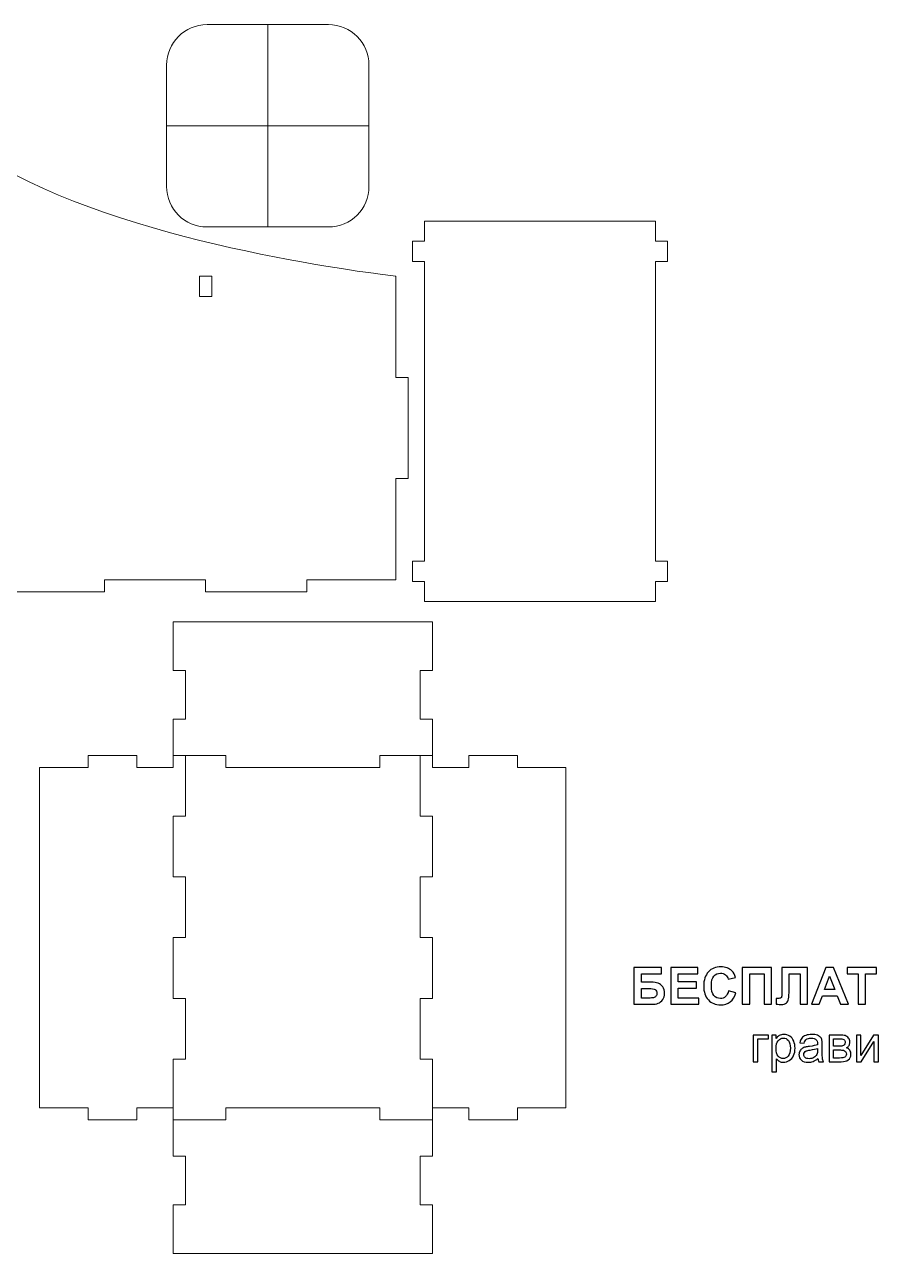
# Model space of a CAD drawing. Header units: millimetres. Extents: x 401 to 1796, y 156 to 1707.
# Drawn here: x 962 to 1383, y 481 to 1088 of the extents above; entities that cross this region are included whole.
import ezdxf

# ---------------------------------------------------------------- set-up
doc = ezdxf.new("R2010")
doc.units = ezdxf.units.MM
doc.header["$MEASUREMENT"] = 0
doc.layers.add('layer 1', color=7, linetype='Continuous')

msp = doc.modelspace()

# ---------------------------------------------------------------- linework, layer by layer
at = {"layer": 'layer 1', "color": 240, "lineweight": 20}
msp.add_lwpolyline([(1048.1672, 953.3244), (1054.1672, 953.3244), (1054.1672, 963.3244), (1048.1672, 963.3244), (1048.1672, 953.3244)], close=True, dxfattribs=at)
for points, knots in [([(1051.8418, 1087.6091), (1051.8418, 1087.6091), (1111.8419, 1087.6091), (1111.8419, 1087.6091), (1111.8419, 1087.6091), (1122.8419, 1087.6091), (1131.8419, 1078.6091), (1131.8419, 1067.6091), (1131.8419, 1067.6091), (1131.8419, 1067.6091), (1131.8419, 1007.609), (1131.8419, 1007.609), (1131.8419, 1007.609), (1131.8419, 996.609), (1122.8419, 987.6091), (1111.8419, 987.6091), (1111.8419, 987.6091), (1111.8419, 987.6091), (1051.8418, 987.6091), (1051.8418, 987.6091), (1051.8418, 987.6091), (1040.8418, 987.6091), (1031.8419, 996.609), (1031.8419, 1007.609), (1031.8419, 1007.609), (1031.8419, 1007.609), (1031.8419, 1067.6091), (1031.8419, 1067.6091), (1031.8419, 1067.6091), (1031.8419, 1078.6091), (1040.8418, 1087.6091), (1051.8418, 1087.6091)], [0, 0, 0, 0, 0.11111111, 0.11111111, 0.11111111, 0.11111111, 0.22222222, 0.22222222, 0.22222222, 0.22222222, 0.33333333, 0.33333333, 0.33333333, 0.33333333, 0.44444444, 0.44444444, 0.44444444, 0.44444444, 0.55555556, 0.55555556, 0.55555556, 0.55555556, 0.66666667, 0.66666667, 0.66666667, 0.66666667, 0.77777778, 0.77777778, 0.77777778, 0.77777778, 1, 1, 1, 1]), ([(595.1672, 1013.3244), (523.1268, 975.7123), (407.1674, 963.3246), (407.1674, 963.3246), (407.1674, 963.3246), (407.1674, 963.3246), (407.1674, 913.3242), (407.1674, 913.3242), (407.1674, 913.3242), (407.1674, 913.3242), (401.1674, 913.3244), (401.1674, 913.3244), (401.1674, 913.3244), (401.1674, 913.3244), (401.1672, 863.3242), (401.1672, 863.3242), (401.1672, 863.3242), (401.1672, 863.3242), (407.1674, 863.3242), (407.1674, 863.3242), (407.1674, 863.3242), (407.1674, 863.3242), (407.1672, 813.3266), (407.1672, 813.3266), (407.1672, 813.3266), (407.1672, 813.3266), (451.1672, 813.3266), (451.1672, 813.3266), (451.1672, 813.3266), (451.1672, 813.3266), (451.1672, 807.3242), (451.1672, 807.3242), (451.1672, 807.3242), (451.1672, 807.3242), (501.1672, 807.3242), (501.1672, 807.3242), (501.1672, 807.3242), (501.1672, 807.3242), (501.1672, 813.3266), (501.1672, 813.3266), (501.1672, 813.3266), (501.1672, 813.3266), (551.1672, 813.3244), (551.1672, 813.3244), (551.1672, 813.3244), (551.1672, 813.3244), (551.1672, 807.3242), (551.1672, 807.3242), (551.1672, 807.3242), (551.1672, 807.3242), (651.1674, 807.3242), (651.1674, 807.3242), (651.1674, 807.3242), (651.1674, 807.3242), (651.1674, 813.3266), (651.1674, 813.3266), (651.1674, 813.3266), (651.1674, 813.3266), (701.1674, 813.3266), (701.1674, 813.3266), (701.1674, 813.3266), (701.1674, 813.3266), (701.1674, 807.3242), (701.1674, 807.3242), (701.1674, 807.3242), (701.1674, 807.3242), (751.1672, 807.3242), (751.1672, 807.3242), (751.1672, 807.3242), (751.1672, 807.3242), (751.167, 813.3266), (751.167, 813.3266), (751.167, 813.3266), (751.167, 813.3266), (801.1672, 813.3266), (801.1672, 813.3266), (801.1672, 813.3266), (801.1672, 813.3266), (801.167, 807.3242), (801.167, 807.3242), (801.167, 807.3242), (801.167, 807.3242), (851.1672, 807.3242), (851.1672, 807.3242), (851.1672, 807.3242), (851.1672, 807.3242), (851.167, 813.3266), (851.167, 813.3266), (851.167, 813.3266), (851.167, 813.3266), (901.1672, 813.3266), (901.1672, 813.3266), (901.1672, 813.3266), (901.1672, 813.3266), (901.167, 807.3242), (901.167, 807.3242), (901.167, 807.3242), (901.167, 807.3242), (1001.1672, 807.3242), (1001.1672, 807.3242), (1001.1672, 807.3242), (1001.1672, 807.3242), (1001.1672, 813.3266), (1001.1672, 813.3266), (1001.1672, 813.3266), (1001.1672, 813.3266), (1051.1672, 813.3266), (1051.1672, 813.3266), (1051.1672, 813.3266), (1051.1672, 813.3266), (1051.167, 807.3242), (1051.167, 807.3242), (1051.167, 807.3242), (1051.167, 807.3242), (1101.1674, 807.3242), (1101.1674, 807.3242), (1101.1674, 807.3242), (1101.1674, 807.3242), (1101.1672, 813.3266), (1101.1672, 813.3266), (1101.1672, 813.3266), (1101.1672, 813.3266), (1145.1672, 813.3266), (1145.1672, 813.3266), (1145.1672, 813.3266), (1145.1672, 813.3266), (1145.167, 863.3242), (1145.167, 863.3242), (1145.167, 863.3242), (1145.167, 863.3242), (1151.1674, 863.3242), (1151.1674, 863.3242), (1151.1674, 863.3242), (1151.1674, 863.3242), (1151.1674, 913.3244), (1151.1674, 913.3244), (1151.1674, 913.3244), (1151.1674, 913.3244), (1145.167, 913.3242), (1145.167, 913.3242), (1145.167, 913.3242), (1145.167, 913.3242), (1145.167, 963.3246), (1145.167, 963.3246), (1145.167, 963.3246), (1145.167, 963.3246), (1029.2118, 975.7367), (957.1643, 1013.3258)], [0, 0, 0, 0, 0.02631579, 0.02631579, 0.02631579, 0.02631579, 0.05263158, 0.05263158, 0.05263158, 0.05263158, 0.07894737, 0.07894737, 0.07894737, 0.07894737, 0.10526316, 0.10526316, 0.10526316, 0.10526316, 0.13157895, 0.13157895, 0.13157895, 0.13157895, 0.15789474, 0.15789474, 0.15789474, 0.15789474, 0.18421053, 0.18421053, 0.18421053, 0.18421053, 0.21052632, 0.21052632, 0.21052632, 0.21052632, 0.23684211, 0.23684211, 0.23684211, 0.23684211, 0.26315789, 0.26315789, 0.26315789, 0.26315789, 0.28947368, 0.28947368, 0.28947368, 0.28947368, 0.31578947, 0.31578947, 0.31578947, 0.31578947, 0.34210526, 0.34210526, 0.34210526, 0.34210526, 0.36842105, 0.36842105, 0.36842105, 0.36842105, 0.39473684, 0.39473684, 0.39473684, 0.39473684, 0.42105263, 0.42105263, 0.42105263, 0.42105263, 0.44736842, 0.44736842, 0.44736842, 0.44736842, 0.47368421, 0.47368421, 0.47368421, 0.47368421, 0.5, 0.5, 0.5, 0.5, 0.52631579, 0.52631579, 0.52631579, 0.52631579, 0.55263158, 0.55263158, 0.55263158, 0.55263158, 0.57894737, 0.57894737, 0.57894737, 0.57894737, 0.60526316, 0.60526316, 0.60526316, 0.60526316, 0.63157895, 0.63157895, 0.63157895, 0.63157895, 0.65789474, 0.65789474, 0.65789474, 0.65789474, 0.68421053, 0.68421053, 0.68421053, 0.68421053, 0.71052632, 0.71052632, 0.71052632, 0.71052632, 0.73684211, 0.73684211, 0.73684211, 0.73684211, 0.76315789, 0.76315789, 0.76315789, 0.76315789, 0.78947368, 0.78947368, 0.78947368, 0.78947368, 0.81578947, 0.81578947, 0.81578947, 0.81578947, 0.84210526, 0.84210526, 0.84210526, 0.84210526, 0.86842105, 0.86842105, 0.86842105, 0.86842105, 0.89473684, 0.89473684, 0.89473684, 0.89473684, 0.92105263, 0.92105263, 0.92105263, 0.92105263, 0.94736842, 0.94736842, 0.94736842, 0.94736842, 1, 1, 1, 1]), ([(1159.2844, 802.5395), (1159.2844, 802.5395), (1159.2844, 802.5395), (1159.2844, 802.5395), (1159.2844, 802.5395), (1159.2844, 802.5395), (1159.2846, 812.5399), (1159.2846, 812.5399), (1159.2846, 812.5399), (1159.2846, 812.5399), (1153.2844, 812.5399), (1153.2844, 812.5399), (1153.2844, 812.5399), (1153.2844, 812.5399), (1153.2844, 812.5399), (1153.2844, 812.5399), (1153.2844, 812.5399), (1153.2844, 812.5399), (1153.2844, 812.5399), (1153.2844, 812.5399), (1153.2844, 812.5399), (1153.2844, 812.5399), (1153.2844, 822.5399), (1153.2844, 822.5399), (1153.2844, 822.5399), (1153.2844, 822.5399), (1153.3844, 822.5399), (1153.3844, 822.5399), (1153.3844, 822.5399), (1153.3844, 822.5399), (1159.2846, 822.5399), (1159.2846, 822.5399), (1159.2846, 822.5399), (1159.2846, 822.5399), (1159.2846, 822.5399), (1159.2846, 822.5399), (1159.2846, 822.5399), (1159.2846, 822.5399), (1159.2846, 970.5397), (1159.2846, 970.5397), (1159.2846, 970.5397), (1159.2846, 970.5397), (1153.2844, 970.5397), (1153.2844, 970.5397), (1153.2844, 970.5397), (1153.2844, 970.5397), (1153.2844, 970.6397), (1153.2844, 970.6397), (1153.2844, 970.6397), (1153.2844, 970.6397), (1153.2844, 980.5397), (1153.2844, 980.5397), (1153.2844, 980.5397), (1153.2844, 980.5397), (1153.3844, 980.5397), (1153.3844, 980.5397), (1153.3844, 980.5397), (1153.3844, 980.5397), (1159.2846, 980.5397), (1159.2846, 980.5397), (1159.2846, 980.5397), (1159.2846, 980.5397), (1159.2846, 990.5395), (1159.2846, 990.5395), (1159.2846, 990.5395), (1159.2846, 990.5395), (1159.2846, 990.5397), (1159.2846, 990.5397), (1159.2846, 990.5397), (1159.2846, 990.5397), (1159.2846, 990.5395), (1159.2846, 990.5395), (1159.2846, 990.5395), (1159.2846, 990.5395), (1159.3846, 990.5395), (1159.3846, 990.5395), (1159.3846, 990.5395), (1159.3846, 990.5395), (1273.2858, 990.5395), (1273.2858, 990.5395), (1273.2858, 990.5395), (1273.2858, 990.5395), (1273.2858, 990.5395), (1273.2858, 990.5395), (1273.2858, 990.5395), (1273.2858, 990.5395), (1273.2858, 980.6397), (1273.2858, 980.6397), (1273.2858, 980.6397), (1273.2858, 980.6397), (1273.2858, 980.5397), (1273.2858, 980.5397), (1273.2858, 980.5397), (1273.2858, 980.5397), (1273.2858, 980.5397), (1273.2858, 980.5397), (1273.2858, 980.5397), (1273.2858, 980.5397), (1279.2846, 980.5397), (1279.2846, 980.5397), (1279.2846, 980.5397), (1279.2846, 980.5397), (1279.2846, 970.5397), (1279.2846, 970.5397), (1279.2846, 970.5397), (1279.2846, 970.5397), (1273.3858, 970.5397), (1273.3858, 970.5397), (1273.3858, 970.5397), (1273.3858, 970.5397), (1273.2858, 970.5397), (1273.2858, 970.5397), (1273.2858, 970.5397), (1273.2858, 970.5397), (1273.2858, 970.5397), (1273.2858, 970.5397), (1273.2858, 970.5397), (1273.2858, 970.5397), (1273.2858, 822.6399), (1273.2858, 822.6399), (1273.2858, 822.6399), (1273.2858, 822.6399), (1273.2858, 822.5399), (1273.2858, 822.5399), (1273.2858, 822.5399), (1273.2858, 822.5399), (1273.2858, 822.5399), (1273.2858, 822.5399), (1273.2858, 822.5399), (1273.2858, 822.5399), (1273.2858, 822.5399), (1273.2858, 822.5399), (1273.2858, 822.5399), (1273.2858, 822.5399), (1279.2846, 822.5399), (1279.2846, 822.5399), (1279.2846, 822.5399), (1279.2846, 822.5399), (1279.2846, 812.5399), (1279.2846, 812.5399), (1279.2846, 812.5399), (1279.2846, 812.5399), (1279.2846, 812.5399), (1279.2846, 812.5399), (1279.2846, 812.5399), (1279.2846, 812.5399), (1273.3858, 812.5399), (1273.3858, 812.5399), (1273.3858, 812.5399), (1273.3858, 812.5399), (1273.2858, 812.5399), (1273.2858, 812.5399), (1273.2858, 812.5399), (1273.2858, 812.5399), (1273.2858, 812.5399), (1273.2858, 812.5399), (1273.2858, 812.5399), (1273.2858, 812.5399), (1273.2858, 802.5395), (1273.2858, 802.5395), (1273.2858, 802.5395), (1273.2858, 802.5395), (1159.2846, 802.5395), (1159.2846, 802.5395), (1159.2846, 802.5395), (1159.2846, 802.5395), (1159.2844, 802.5395), (1159.2844, 802.5395)], [0, 0, 0, 0, 0.02325581, 0.02325581, 0.02325581, 0.02325581, 0.04651163, 0.04651163, 0.04651163, 0.04651163, 0.06976744, 0.06976744, 0.06976744, 0.06976744, 0.09302326, 0.09302326, 0.09302326, 0.09302326, 0.11627907, 0.11627907, 0.11627907, 0.11627907, 0.13953488, 0.13953488, 0.13953488, 0.13953488, 0.1627907, 0.1627907, 0.1627907, 0.1627907, 0.18604651, 0.18604651, 0.18604651, 0.18604651, 0.20930233, 0.20930233, 0.20930233, 0.20930233, 0.23255814, 0.23255814, 0.23255814, 0.23255814, 0.25581395, 0.25581395, 0.25581395, 0.25581395, 0.27906977, 0.27906977, 0.27906977, 0.27906977, 0.30232558, 0.30232558, 0.30232558, 0.30232558, 0.3255814, 0.3255814, 0.3255814, 0.3255814, 0.34883721, 0.34883721, 0.34883721, 0.34883721, 0.37209302, 0.37209302, 0.37209302, 0.37209302, 0.39534884, 0.39534884, 0.39534884, 0.39534884, 0.41860465, 0.41860465, 0.41860465, 0.41860465, 0.44186047, 0.44186047, 0.44186047, 0.44186047, 0.46511628, 0.46511628, 0.46511628, 0.46511628, 0.48837209, 0.48837209, 0.48837209, 0.48837209, 0.51162791, 0.51162791, 0.51162791, 0.51162791, 0.53488372, 0.53488372, 0.53488372, 0.53488372, 0.55813953, 0.55813953, 0.55813953, 0.55813953, 0.58139535, 0.58139535, 0.58139535, 0.58139535, 0.60465116, 0.60465116, 0.60465116, 0.60465116, 0.62790698, 0.62790698, 0.62790698, 0.62790698, 0.65116279, 0.65116279, 0.65116279, 0.65116279, 0.6744186, 0.6744186, 0.6744186, 0.6744186, 0.69767442, 0.69767442, 0.69767442, 0.69767442, 0.72093023, 0.72093023, 0.72093023, 0.72093023, 0.74418605, 0.74418605, 0.74418605, 0.74418605, 0.76744186, 0.76744186, 0.76744186, 0.76744186, 0.79069767, 0.79069767, 0.79069767, 0.79069767, 0.81395349, 0.81395349, 0.81395349, 0.81395349, 0.8372093, 0.8372093, 0.8372093, 0.8372093, 0.86046512, 0.86046512, 0.86046512, 0.86046512, 0.88372093, 0.88372093, 0.88372093, 0.88372093, 0.90697674, 0.90697674, 0.90697674, 0.90697674, 0.93023256, 0.93023256, 0.93023256, 0.93023256, 0.95348837, 0.95348837, 0.95348837, 0.95348837, 1, 1, 1, 1]), ([(1163.1337, 552.5021), (1163.1337, 552.5021), (1181.1335, 552.5021), (1181.1335, 552.5021), (1181.1335, 552.5021), (1181.1335, 552.5021), (1181.1335, 546.5017), (1181.1335, 546.5017), (1181.1335, 546.5017), (1181.1335, 546.5017), (1205.1337, 546.5017), (1205.1337, 546.5017), (1205.1337, 546.5017), (1205.1337, 546.5017), (1205.1335, 552.5021), (1205.1335, 552.5021), (1205.1335, 552.5021), (1205.1335, 552.5021), (1229.1337, 552.5021), (1229.1337, 552.5021), (1229.1337, 552.5021), (1229.1337, 552.5021), (1229.1335, 720.5019), (1229.1335, 720.5019), (1229.1335, 720.5019), (1229.1335, 720.5019), (1205.1335, 720.5019), (1205.1335, 720.5019), (1205.1335, 720.5019), (1205.1335, 720.5019), (1205.1337, 726.5021), (1205.1337, 726.5021), (1205.1337, 726.5021), (1205.1337, 726.5021), (1181.1335, 726.5021), (1181.1335, 726.5021), (1181.1335, 726.5021), (1181.1335, 726.5021), (1181.1335, 720.5019), (1181.1335, 720.5019), (1181.1335, 720.5019), (1181.1335, 720.5019), (1163.1337, 720.5019), (1163.1337, 720.5019), (1163.1337, 720.5019), (1163.1337, 720.5019), (1163.1339, 744.5019), (1163.1339, 744.5019), (1163.1339, 744.5019), (1163.1339, 744.5019), (1157.1335, 744.5017), (1157.1335, 744.5017), (1157.1335, 744.5017), (1157.1335, 744.5017), (1157.1335, 768.5019), (1157.1335, 768.5019), (1157.1335, 768.5019), (1157.1335, 768.5019), (1163.1339, 768.5019), (1163.1339, 768.5019), (1163.1339, 768.5019), (1163.1339, 768.5019), (1163.1339, 792.5019), (1163.1339, 792.5019), (1163.1339, 792.5019), (1163.1339, 792.5019), (1035.1335, 792.5017), (1035.1335, 792.5017), (1035.1335, 792.5017), (1035.1335, 792.5017), (1035.1335, 768.5019), (1035.1335, 768.5019), (1035.1335, 768.5019), (1035.1335, 768.5019), (1041.1339, 768.5019), (1041.1339, 768.5019), (1041.1339, 768.5019), (1041.1339, 768.5019), (1041.1339, 744.5017), (1041.1339, 744.5017), (1041.1339, 744.5017), (1041.1339, 744.5017), (1035.1335, 744.5019), (1035.1335, 744.5019), (1035.1335, 744.5019), (1035.1335, 744.5019), (1035.1337, 720.5019), (1035.1337, 720.5019), (1035.1337, 720.5019), (1035.1337, 720.5019), (1017.1335, 720.5019), (1017.1335, 720.5019), (1017.1335, 720.5019), (1017.1335, 720.5019), (1017.1337, 726.5021), (1017.1337, 726.5021), (1017.1337, 726.5021), (1017.1337, 726.5021), (993.1339, 726.5021), (993.1339, 726.5021), (993.1339, 726.5021), (993.1339, 726.5021), (993.1339, 720.5019), (993.1339, 720.5019), (993.1339, 720.5019), (993.1339, 720.5019), (969.1339, 720.5019), (969.1339, 720.5019), (969.1339, 720.5019), (969.1339, 720.5019), (969.1337, 552.5021), (969.1337, 552.5021), (969.1337, 552.5021), (969.1337, 552.5021), (993.1339, 552.5021), (993.1339, 552.5021), (993.1339, 552.5021), (993.1339, 552.5021), (993.1337, 546.5017), (993.1337, 546.5017), (993.1337, 546.5017), (993.1337, 546.5017), (1017.1335, 546.5017), (1017.1335, 546.5017), (1017.1335, 546.5017), (1017.1335, 546.5017), (1017.1335, 552.5021), (1017.1335, 552.5021), (1017.1335, 552.5021), (1017.1335, 552.5021), (1035.1337, 552.5021), (1035.1337, 552.5021)], [0, 0, 0, 0, 0.02941176, 0.02941176, 0.02941176, 0.02941176, 0.05882353, 0.05882353, 0.05882353, 0.05882353, 0.08823529, 0.08823529, 0.08823529, 0.08823529, 0.11764706, 0.11764706, 0.11764706, 0.11764706, 0.14705882, 0.14705882, 0.14705882, 0.14705882, 0.17647059, 0.17647059, 0.17647059, 0.17647059, 0.20588235, 0.20588235, 0.20588235, 0.20588235, 0.23529412, 0.23529412, 0.23529412, 0.23529412, 0.26470588, 0.26470588, 0.26470588, 0.26470588, 0.29411765, 0.29411765, 0.29411765, 0.29411765, 0.32352941, 0.32352941, 0.32352941, 0.32352941, 0.35294118, 0.35294118, 0.35294118, 0.35294118, 0.38235294, 0.38235294, 0.38235294, 0.38235294, 0.41176471, 0.41176471, 0.41176471, 0.41176471, 0.44117647, 0.44117647, 0.44117647, 0.44117647, 0.47058824, 0.47058824, 0.47058824, 0.47058824, 0.5, 0.5, 0.5, 0.5, 0.52941176, 0.52941176, 0.52941176, 0.52941176, 0.55882353, 0.55882353, 0.55882353, 0.55882353, 0.58823529, 0.58823529, 0.58823529, 0.58823529, 0.61764706, 0.61764706, 0.61764706, 0.61764706, 0.64705882, 0.64705882, 0.64705882, 0.64705882, 0.67647059, 0.67647059, 0.67647059, 0.67647059, 0.70588235, 0.70588235, 0.70588235, 0.70588235, 0.73529412, 0.73529412, 0.73529412, 0.73529412, 0.76470588, 0.76470588, 0.76470588, 0.76470588, 0.79411765, 0.79411765, 0.79411765, 0.79411765, 0.82352941, 0.82352941, 0.82352941, 0.82352941, 0.85294118, 0.85294118, 0.85294118, 0.85294118, 0.88235294, 0.88235294, 0.88235294, 0.88235294, 0.91176471, 0.91176471, 0.91176471, 0.91176471, 0.94117647, 0.94117647, 0.94117647, 0.94117647, 1, 1, 1, 1]), ([(1035.1335, 726.5019), (1035.1335, 726.5019), (1061.1335, 726.5021), (1061.1335, 726.5021), (1061.1335, 726.5021), (1061.1335, 726.5021), (1061.1335, 720.5019), (1061.1335, 720.5019), (1061.1335, 720.5019), (1061.1335, 720.5019), (1137.1335, 720.5019), (1137.1335, 720.5019), (1137.1335, 720.5019), (1137.1335, 720.5019), (1137.1337, 726.5021), (1137.1337, 726.5021), (1137.1337, 726.5021), (1137.1337, 726.5021), (1163.1339, 726.5019), (1163.1339, 726.5019)], [0, 0, 0, 0, 0.16666667, 0.16666667, 0.16666667, 0.16666667, 0.33333333, 0.33333333, 0.33333333, 0.33333333, 0.5, 0.5, 0.5, 0.5, 0.66666667, 0.66666667, 0.66666667, 0.66666667, 1, 1, 1, 1]), ([(1157.1337, 726.5019), (1157.1337, 726.5019), (1157.1335, 720.5019), (1157.1335, 720.5019), (1157.1335, 720.5019), (1157.1335, 720.5019), (1157.1335, 696.5019), (1157.1335, 696.5019), (1157.1335, 696.5019), (1157.1335, 696.5019), (1163.1339, 696.5019), (1163.1339, 696.5019), (1163.1339, 696.5019), (1163.1339, 696.5019), (1163.1339, 666.5017), (1163.1339, 666.5017), (1163.1339, 666.5017), (1163.1339, 666.5017), (1157.1335, 666.5017), (1157.1335, 666.5017), (1157.1335, 666.5017), (1157.1335, 666.5017), (1157.1335, 636.5017), (1157.1335, 636.5017), (1157.1335, 636.5017), (1157.1335, 636.5017), (1163.1339, 636.5019), (1163.1339, 636.5019), (1163.1339, 636.5019), (1163.1339, 636.5019), (1163.1339, 606.5021), (1163.1339, 606.5021), (1163.1339, 606.5021), (1163.1339, 606.5021), (1157.1335, 606.5021), (1157.1335, 606.5021), (1157.1335, 606.5021), (1157.1335, 606.5021), (1157.1335, 576.5021), (1157.1335, 576.5021), (1157.1335, 576.5021), (1157.1335, 576.5021), (1163.1339, 576.5021), (1163.1339, 576.5021), (1163.1339, 576.5021), (1163.1339, 576.5021), (1163.1339, 528.5021), (1163.1339, 528.5021), (1163.1339, 528.5021), (1163.1339, 528.5021), (1157.1335, 528.5021), (1157.1335, 528.5021), (1157.1335, 528.5021), (1157.1335, 528.5021), (1157.1335, 504.5021), (1157.1335, 504.5021), (1157.1335, 504.5021), (1157.1335, 504.5021), (1163.1339, 504.5021), (1163.1339, 504.5021), (1163.1339, 504.5021), (1163.1339, 504.5021), (1163.1339, 480.5021), (1163.1339, 480.5021), (1163.1339, 480.5021), (1163.1339, 480.5021), (1035.1335, 480.5019), (1035.1335, 480.5019), (1035.1335, 480.5019), (1035.1335, 480.5019), (1035.1335, 504.5021), (1035.1335, 504.5021), (1035.1335, 504.5021), (1035.1335, 504.5021), (1041.1339, 504.5019), (1041.1339, 504.5019), (1041.1339, 504.5019), (1041.1339, 504.5019), (1041.1339, 528.5021), (1041.1339, 528.5021), (1041.1339, 528.5021), (1041.1339, 528.5021), (1035.1335, 528.5019), (1035.1335, 528.5019), (1035.1335, 528.5019), (1035.1335, 528.5019), (1035.1335, 576.5021), (1035.1335, 576.5021), (1035.1335, 576.5021), (1035.1335, 576.5021), (1041.1339, 576.5019), (1041.1339, 576.5019), (1041.1339, 576.5019), (1041.1339, 576.5019), (1041.1339, 606.5021), (1041.1339, 606.5021), (1041.1339, 606.5021), (1041.1339, 606.5021), (1035.1335, 606.5019), (1035.1335, 606.5019), (1035.1335, 606.5019), (1035.1335, 606.5019), (1035.1335, 636.5017), (1035.1335, 636.5017), (1035.1335, 636.5017), (1035.1335, 636.5017), (1041.1339, 636.5017), (1041.1339, 636.5017), (1041.1339, 636.5017), (1041.1339, 636.5017), (1041.1339, 666.5017), (1041.1339, 666.5017), (1041.1339, 666.5017), (1041.1339, 666.5017), (1035.1335, 666.5017), (1035.1335, 666.5017), (1035.1335, 666.5017), (1035.1335, 666.5017), (1035.1335, 696.5019), (1035.1335, 696.5019), (1035.1335, 696.5019), (1035.1335, 696.5019), (1041.1339, 696.5019), (1041.1339, 696.5019), (1041.1339, 696.5019), (1041.1339, 696.5019), (1041.1339, 720.5019), (1041.1339, 720.5019), (1041.1339, 720.5019), (1041.1339, 720.5019), (1041.1337, 726.5019), (1041.1337, 726.5019)], [0, 0, 0, 0, 0.02941176, 0.02941176, 0.02941176, 0.02941176, 0.05882353, 0.05882353, 0.05882353, 0.05882353, 0.08823529, 0.08823529, 0.08823529, 0.08823529, 0.11764706, 0.11764706, 0.11764706, 0.11764706, 0.14705882, 0.14705882, 0.14705882, 0.14705882, 0.17647059, 0.17647059, 0.17647059, 0.17647059, 0.20588235, 0.20588235, 0.20588235, 0.20588235, 0.23529412, 0.23529412, 0.23529412, 0.23529412, 0.26470588, 0.26470588, 0.26470588, 0.26470588, 0.29411765, 0.29411765, 0.29411765, 0.29411765, 0.32352941, 0.32352941, 0.32352941, 0.32352941, 0.35294118, 0.35294118, 0.35294118, 0.35294118, 0.38235294, 0.38235294, 0.38235294, 0.38235294, 0.41176471, 0.41176471, 0.41176471, 0.41176471, 0.44117647, 0.44117647, 0.44117647, 0.44117647, 0.47058824, 0.47058824, 0.47058824, 0.47058824, 0.5, 0.5, 0.5, 0.5, 0.52941176, 0.52941176, 0.52941176, 0.52941176, 0.55882353, 0.55882353, 0.55882353, 0.55882353, 0.58823529, 0.58823529, 0.58823529, 0.58823529, 0.61764706, 0.61764706, 0.61764706, 0.61764706, 0.64705882, 0.64705882, 0.64705882, 0.64705882, 0.67647059, 0.67647059, 0.67647059, 0.67647059, 0.70588235, 0.70588235, 0.70588235, 0.70588235, 0.73529412, 0.73529412, 0.73529412, 0.73529412, 0.76470588, 0.76470588, 0.76470588, 0.76470588, 0.79411765, 0.79411765, 0.79411765, 0.79411765, 0.82352941, 0.82352941, 0.82352941, 0.82352941, 0.85294118, 0.85294118, 0.85294118, 0.85294118, 0.88235294, 0.88235294, 0.88235294, 0.88235294, 0.91176471, 0.91176471, 0.91176471, 0.91176471, 0.94117647, 0.94117647, 0.94117647, 0.94117647, 1, 1, 1, 1]), ([(1035.1335, 546.5017), (1035.1335, 546.5017), (1061.1337, 546.5017), (1061.1337, 546.5017), (1061.1337, 546.5017), (1061.1337, 546.5017), (1061.1335, 552.5021), (1061.1335, 552.5021), (1061.1335, 552.5021), (1061.1335, 552.5021), (1137.1337, 552.5021), (1137.1337, 552.5021), (1137.1337, 552.5021), (1137.1337, 552.5021), (1137.1335, 546.5017), (1137.1335, 546.5017), (1137.1335, 546.5017), (1137.1335, 546.5017), (1163.1339, 546.5017), (1163.1339, 546.5017)], [0, 0, 0, 0, 0.16666667, 0.16666667, 0.16666667, 0.16666667, 0.33333333, 0.33333333, 0.33333333, 0.33333333, 0.5, 0.5, 0.5, 0.5, 0.66666667, 0.66666667, 0.66666667, 0.66666667, 1, 1, 1, 1])]:
    msp.add_open_spline(points, degree=3, knots=knots, dxfattribs=at)
for points in [[(1081.8419, 1087.6091), (1081.8419, 1087.6091), (1081.8419, 987.6091), (1081.8419, 987.6091)], [(1131.8419, 1037.6091), (1131.8419, 1037.6091), (1031.8419, 1037.6091), (1031.8419, 1037.6091)]]:
    msp.add_open_spline(points, degree=3, dxfattribs=at)
at = {"layer": 'layer 1', "color": 165}
for points, knots in [([(1262.6699, 621.7829), (1262.6699, 621.7829), (1276.2589, 621.7829), (1276.2589, 621.7829), (1276.2589, 621.7829), (1276.2589, 621.7829), (1276.2589, 618.7095), (1276.2589, 618.7095), (1276.2589, 618.7095), (1276.2589, 618.7095), (1266.3529, 618.7095), (1266.3529, 618.7095), (1266.3529, 618.7095), (1266.3529, 618.7095), (1266.3529, 614.4931), (1266.3529, 614.4931), (1266.3529, 614.4931), (1266.3529, 614.4931), (1271.2593, 614.4931), (1271.2593, 614.4931), (1271.2593, 614.4931), (1272.6098, 614.4931), (1273.7358, 614.328), (1274.6248, 613.9978), (1274.6248, 613.9978), (1275.5181, 613.6676), (1276.2801, 613.058), (1276.9108, 612.1648), (1276.9108, 612.1648), (1277.5416, 611.2758), (1277.8591, 610.2301), (1277.8591, 609.0321), (1277.8591, 609.0321), (1277.8591, 607.8044), (1277.5416, 606.7503), (1276.9024, 605.874), (1276.9024, 605.874), (1276.2674, 605.002), (1275.5435, 604.4008), (1274.7264, 604.0791), (1274.7264, 604.0791), (1273.9136, 603.7574), (1272.7537, 603.5965), (1271.2509, 603.5965), (1271.2509, 603.5965), (1271.2509, 603.5965), (1262.6699, 603.5965), (1262.6699, 603.5965), (1262.6699, 603.5965), (1262.6699, 603.5965), (1262.6699, 621.7829), (1262.6699, 621.7829)], [0, 0, 0, 0, 0.07142857, 0.07142857, 0.07142857, 0.07142857, 0.14285714, 0.14285714, 0.14285714, 0.14285714, 0.21428571, 0.21428571, 0.21428571, 0.21428571, 0.28571429, 0.28571429, 0.28571429, 0.28571429, 0.35714286, 0.35714286, 0.35714286, 0.35714286, 0.42857143, 0.42857143, 0.42857143, 0.42857143, 0.5, 0.5, 0.5, 0.5, 0.57142857, 0.57142857, 0.57142857, 0.57142857, 0.64285714, 0.64285714, 0.64285714, 0.64285714, 0.71428571, 0.71428571, 0.71428571, 0.71428571, 0.78571429, 0.78571429, 0.78571429, 0.78571429, 0.85714286, 0.85714286, 0.85714286, 0.85714286, 1, 1, 1, 1]), ([(1280.8521, 603.5965), (1280.8521, 603.5965), (1280.8521, 621.7829), (1280.8521, 621.7829), (1280.8521, 621.7829), (1280.8521, 621.7829), (1294.3141, 621.7829), (1294.3141, 621.7829), (1294.3141, 621.7829), (1294.3141, 621.7829), (1294.3141, 618.7095), (1294.3141, 618.7095), (1294.3141, 618.7095), (1294.3141, 618.7095), (1284.5351, 618.7095), (1284.5351, 618.7095), (1284.5351, 618.7095), (1284.5351, 618.7095), (1284.5351, 614.6709), (1284.5351, 614.6709), (1284.5351, 614.6709), (1284.5351, 614.6709), (1293.6283, 614.6709), (1293.6283, 614.6709), (1293.6283, 614.6709), (1293.6283, 614.6709), (1293.6283, 611.5975), (1293.6283, 611.5975), (1293.6283, 611.5975), (1293.6283, 611.5975), (1284.5351, 611.5975), (1284.5351, 611.5975), (1284.5351, 611.5975), (1284.5351, 611.5975), (1284.5351, 606.6699), (1284.5351, 606.6699), (1284.5351, 606.6699), (1284.5351, 606.6699), (1294.6697, 606.6699), (1294.6697, 606.6699), (1294.6697, 606.6699), (1294.6697, 606.6699), (1294.6697, 603.5965), (1294.6697, 603.5965), (1294.6697, 603.5965), (1294.6697, 603.5965), (1280.8521, 603.5965), (1280.8521, 603.5965)], [0, 0, 0, 0, 0.07692308, 0.07692308, 0.07692308, 0.07692308, 0.15384615, 0.15384615, 0.15384615, 0.15384615, 0.23076923, 0.23076923, 0.23076923, 0.23076923, 0.30769231, 0.30769231, 0.30769231, 0.30769231, 0.38461538, 0.38461538, 0.38461538, 0.38461538, 0.46153846, 0.46153846, 0.46153846, 0.46153846, 0.53846154, 0.53846154, 0.53846154, 0.53846154, 0.61538462, 0.61538462, 0.61538462, 0.61538462, 0.69230769, 0.69230769, 0.69230769, 0.69230769, 0.76923077, 0.76923077, 0.76923077, 0.76923077, 0.84615385, 0.84615385, 0.84615385, 0.84615385, 1, 1, 1, 1]), ([(1309.4271, 610.3021), (1309.4271, 610.3021), (1312.9831, 609.2099), (1312.9831, 609.2099), (1312.9831, 609.2099), (1312.437, 607.2075), (1311.5268, 605.7216), (1310.2568, 604.748), (1310.2568, 604.748), (1308.9868, 603.7785), (1307.3782, 603.2917), (1305.4266, 603.2917), (1305.4266, 603.2917), (1303.0094, 603.2917), (1301.0239, 604.1172), (1299.4661, 605.7682), (1299.4661, 605.7682), (1297.9124, 607.4192), (1297.1335, 609.6756), (1297.1335, 612.5415), (1297.1335, 612.5415), (1297.1335, 615.5684), (1297.9167, 617.9221), (1299.4788, 619.5985), (1299.4788, 619.5985), (1301.0409, 621.2749), (1303.0983, 622.1131), (1305.6467, 622.1131), (1305.6467, 622.1131), (1307.8735, 622.1131), (1309.6811, 621.4527), (1311.0696, 620.1361), (1311.0696, 620.1361), (1311.8994, 619.3572), (1312.5174, 618.2396), (1312.9323, 616.7791), (1312.9323, 616.7791), (1312.9323, 616.7791), (1309.3001, 615.9155), (1309.3001, 615.9155), (1309.3001, 615.9155), (1309.0842, 616.8553), (1308.6355, 617.6004), (1307.9539, 618.1465), (1307.9539, 618.1465), (1307.2681, 618.6926), (1306.4384, 618.9635), (1305.4647, 618.9635), (1305.4647, 618.9635), (1304.1143, 618.9635), (1303.0178, 618.4809), (1302.1796, 617.5115), (1302.1796, 617.5115), (1301.3372, 616.5463), (1300.9181, 614.9799), (1300.9181, 612.8125), (1300.9181, 612.8125), (1300.9181, 610.518), (1301.333, 608.8797), (1302.1585, 607.906), (1302.1585, 607.906), (1302.9882, 606.9281), (1304.0635, 606.4413), (1305.3885, 606.4413), (1305.3885, 606.4413), (1306.3664, 606.4413), (1307.2088, 606.7503), (1307.9116, 607.3726), (1307.9116, 607.3726), (1308.6143, 607.9949), (1309.1223, 608.9686), (1309.4271, 610.3021)], [0, 0, 0, 0, 0.05263158, 0.05263158, 0.05263158, 0.05263158, 0.10526316, 0.10526316, 0.10526316, 0.10526316, 0.15789474, 0.15789474, 0.15789474, 0.15789474, 0.21052632, 0.21052632, 0.21052632, 0.21052632, 0.26315789, 0.26315789, 0.26315789, 0.26315789, 0.31578947, 0.31578947, 0.31578947, 0.31578947, 0.36842105, 0.36842105, 0.36842105, 0.36842105, 0.42105263, 0.42105263, 0.42105263, 0.42105263, 0.47368421, 0.47368421, 0.47368421, 0.47368421, 0.52631579, 0.52631579, 0.52631579, 0.52631579, 0.57894737, 0.57894737, 0.57894737, 0.57894737, 0.63157895, 0.63157895, 0.63157895, 0.63157895, 0.68421053, 0.68421053, 0.68421053, 0.68421053, 0.73684211, 0.73684211, 0.73684211, 0.73684211, 0.78947368, 0.78947368, 0.78947368, 0.78947368, 0.84210526, 0.84210526, 0.84210526, 0.84210526, 0.89473684, 0.89473684, 0.89473684, 0.89473684, 1, 1, 1, 1]), ([(1316.1877, 621.7829), (1316.1877, 621.7829), (1330.6403, 621.7829), (1330.6403, 621.7829), (1330.6403, 621.7829), (1330.6403, 621.7829), (1330.6403, 603.5965), (1330.6403, 603.5965), (1330.6403, 603.5965), (1330.6403, 603.5965), (1326.9573, 603.5965), (1326.9573, 603.5965), (1326.9573, 603.5965), (1326.9573, 603.5965), (1326.9573, 618.7095), (1326.9573, 618.7095), (1326.9573, 618.7095), (1326.9573, 618.7095), (1319.8707, 618.7095), (1319.8707, 618.7095), (1319.8707, 618.7095), (1319.8707, 618.7095), (1319.8707, 603.5965), (1319.8707, 603.5965), (1319.8707, 603.5965), (1319.8707, 603.5965), (1316.1877, 603.5965), (1316.1877, 603.5965), (1316.1877, 603.5965), (1316.1877, 603.5965), (1316.1877, 621.7829), (1316.1877, 621.7829)], [0, 0, 0, 0, 0.11111111, 0.11111111, 0.11111111, 0.11111111, 0.22222222, 0.22222222, 0.22222222, 0.22222222, 0.33333333, 0.33333333, 0.33333333, 0.33333333, 0.44444444, 0.44444444, 0.44444444, 0.44444444, 0.55555556, 0.55555556, 0.55555556, 0.55555556, 0.66666667, 0.66666667, 0.66666667, 0.66666667, 0.77777778, 0.77777778, 0.77777778, 0.77777778, 1, 1, 1, 1]), ([(1335.7034, 621.7829), (1335.7034, 621.7829), (1348.4415, 621.7829), (1348.4415, 621.7829), (1348.4415, 621.7829), (1348.4415, 621.7829), (1348.4415, 603.5965), (1348.4415, 603.5965), (1348.4415, 603.5965), (1348.4415, 603.5965), (1344.7585, 603.5965), (1344.7585, 603.5965), (1344.7585, 603.5965), (1344.7585, 603.5965), (1344.7585, 618.7095), (1344.7585, 618.7095), (1344.7585, 618.7095), (1344.7585, 618.7095), (1339.2975, 618.7095), (1339.2975, 618.7095), (1339.2975, 618.7095), (1339.2975, 618.7095), (1339.2975, 610.9456), (1339.2975, 610.9456), (1339.2975, 610.9456), (1339.2975, 608.7231), (1339.2213, 607.1694), (1339.0731, 606.2931), (1339.0731, 606.2931), (1338.925, 605.4126), (1338.5651, 604.7226), (1337.9894, 604.2315), (1337.9894, 604.2315), (1337.4137, 603.7404), (1336.5162, 603.4949), (1335.2928, 603.4949), (1335.2928, 603.4949), (1334.861, 603.4949), (1334.082, 603.5372), (1332.9475, 603.6177), (1332.9475, 603.6177), (1332.9475, 603.6177), (1332.9475, 606.4667), (1332.9475, 606.4667), (1332.9475, 606.4667), (1332.9475, 606.4667), (1333.7688, 606.454), (1333.7688, 606.454), (1333.7688, 606.454), (1334.535, 606.454), (1335.0557, 606.5556), (1335.3182, 606.763), (1335.3182, 606.763), (1335.5849, 606.9705), (1335.7161, 607.4785), (1335.7161, 608.287), (1335.7161, 608.287), (1335.7161, 608.287), (1335.7034, 611.4112), (1335.7034, 611.4112), (1335.7034, 611.4112), (1335.7034, 611.4112), (1335.7034, 621.7829), (1335.7034, 621.7829)], [0, 0, 0, 0, 0.05882353, 0.05882353, 0.05882353, 0.05882353, 0.11764706, 0.11764706, 0.11764706, 0.11764706, 0.17647059, 0.17647059, 0.17647059, 0.17647059, 0.23529412, 0.23529412, 0.23529412, 0.23529412, 0.29411765, 0.29411765, 0.29411765, 0.29411765, 0.35294118, 0.35294118, 0.35294118, 0.35294118, 0.41176471, 0.41176471, 0.41176471, 0.41176471, 0.47058824, 0.47058824, 0.47058824, 0.47058824, 0.52941176, 0.52941176, 0.52941176, 0.52941176, 0.58823529, 0.58823529, 0.58823529, 0.58823529, 0.64705882, 0.64705882, 0.64705882, 0.64705882, 0.70588235, 0.70588235, 0.70588235, 0.70588235, 0.76470588, 0.76470588, 0.76470588, 0.76470588, 0.82352941, 0.82352941, 0.82352941, 0.82352941, 0.88235294, 0.88235294, 0.88235294, 0.88235294, 1, 1, 1, 1]), ([(1368.6006, 603.5965), (1368.6006, 603.5965), (1364.634, 603.5965), (1364.634, 603.5965), (1364.634, 603.5965), (1364.634, 603.5965), (1363.0634, 607.7367), (1363.0634, 607.7367), (1363.0634, 607.7367), (1363.0634, 607.7367), (1355.7694, 607.7367), (1355.7694, 607.7367), (1355.7694, 607.7367), (1355.7694, 607.7367), (1354.2581, 603.5965), (1354.2581, 603.5965), (1354.2581, 603.5965), (1354.2581, 603.5965), (1350.3634, 603.5965), (1350.3634, 603.5965), (1350.3634, 603.5965), (1350.3634, 603.5965), (1357.4246, 621.7829), (1357.4246, 621.7829), (1357.4246, 621.7829), (1357.4246, 621.7829), (1361.315, 621.7829), (1361.315, 621.7829), (1361.315, 621.7829), (1361.315, 621.7829), (1368.6006, 603.5965), (1368.6006, 603.5965)], [0, 0, 0, 0, 0.11111111, 0.11111111, 0.11111111, 0.11111111, 0.22222222, 0.22222222, 0.22222222, 0.22222222, 0.33333333, 0.33333333, 0.33333333, 0.33333333, 0.44444444, 0.44444444, 0.44444444, 0.44444444, 0.55555556, 0.55555556, 0.55555556, 0.55555556, 0.66666667, 0.66666667, 0.66666667, 0.66666667, 0.77777778, 0.77777778, 0.77777778, 0.77777778, 1, 1, 1, 1]), ([(1373.3842, 603.5965), (1373.3842, 603.5965), (1373.3842, 618.7095), (1373.3842, 618.7095), (1373.3842, 618.7095), (1373.3842, 618.7095), (1367.9994, 618.7095), (1367.9994, 618.7095), (1367.9994, 618.7095), (1367.9994, 618.7095), (1367.9994, 621.7829), (1367.9994, 621.7829), (1367.9994, 621.7829), (1367.9994, 621.7829), (1382.4266, 621.7829), (1382.4266, 621.7829), (1382.4266, 621.7829), (1382.4266, 621.7829), (1382.4266, 618.7095), (1382.4266, 618.7095), (1382.4266, 618.7095), (1382.4266, 618.7095), (1377.0672, 618.7095), (1377.0672, 618.7095), (1377.0672, 618.7095), (1377.0672, 618.7095), (1377.0672, 603.5965), (1377.0672, 603.5965), (1377.0672, 603.5965), (1377.0672, 603.5965), (1373.3842, 603.5965), (1373.3842, 603.5965)], [0, 0, 0, 0, 0.11111111, 0.11111111, 0.11111111, 0.11111111, 0.22222222, 0.22222222, 0.22222222, 0.22222222, 0.33333333, 0.33333333, 0.33333333, 0.33333333, 0.44444444, 0.44444444, 0.44444444, 0.44444444, 0.55555556, 0.55555556, 0.55555556, 0.55555556, 0.66666667, 0.66666667, 0.66666667, 0.66666667, 0.77777778, 0.77777778, 0.77777778, 0.77777778, 1, 1, 1, 1]), ([(1361.8696, 610.8101), (1361.8696, 610.8101), (1359.3423, 617.5411), (1359.3423, 617.5411), (1359.3423, 617.5411), (1359.3423, 617.5411), (1356.887, 610.8101), (1356.887, 610.8101), (1356.887, 610.8101), (1356.887, 610.8101), (1361.8696, 610.8101), (1361.8696, 610.8101)], [0, 0, 0, 0, 0.25, 0.25, 0.25, 0.25, 0.5, 0.5, 0.5, 0.5, 1, 1, 1, 1]), ([(1266.3529, 606.6699), (1266.3529, 606.6699), (1269.9216, 606.6699), (1269.9216, 606.6699), (1269.9216, 606.6699), (1271.0604, 606.6699), (1271.8647, 606.7249), (1272.3261, 606.835), (1272.3261, 606.835), (1272.7876, 606.9451), (1273.194, 607.1948), (1273.5369, 607.5885), (1273.5369, 607.5885), (1273.8798, 607.978), (1274.0491, 608.4606), (1274.0491, 609.0321), (1274.0491, 609.0321), (1274.0491, 609.8661), (1273.7485, 610.4714), (1273.1516, 610.8524), (1273.1516, 610.8524), (1272.5505, 611.2292), (1271.5303, 611.4197), (1270.0825, 611.4197), (1270.0825, 611.4197), (1270.0825, 611.4197), (1266.3529, 611.4197), (1266.3529, 611.4197), (1266.3529, 611.4197), (1266.3529, 611.4197), (1266.3529, 606.6699), (1266.3529, 606.6699)], [0, 0, 0, 0, 0.11111111, 0.11111111, 0.11111111, 0.11111111, 0.22222222, 0.22222222, 0.22222222, 0.22222222, 0.33333333, 0.33333333, 0.33333333, 0.33333333, 0.44444444, 0.44444444, 0.44444444, 0.44444444, 0.55555556, 0.55555556, 0.55555556, 0.55555556, 0.66666667, 0.66666667, 0.66666667, 0.66666667, 0.77777778, 0.77777778, 0.77777778, 0.77777778, 1, 1, 1, 1])]:
    msp.add_open_spline(points, degree=3, knots=knots, dxfattribs=at)
at = {"layer": 'layer 1', "color": 250}
for points, knots in [([(1321.5809, 588.403), (1321.5809, 588.403), (1329.1755, 588.403), (1329.1755, 588.403), (1329.1755, 588.403), (1329.1755, 588.403), (1329.1755, 586.5488), (1329.1755, 586.5488), (1329.1755, 586.5488), (1329.1755, 586.5488), (1323.8161, 586.5488), (1323.8161, 586.5488), (1323.8161, 586.5488), (1323.8161, 586.5488), (1323.8161, 575.2204), (1323.8161, 575.2204), (1323.8161, 575.2204), (1323.8161, 575.2204), (1321.5809, 575.2204), (1321.5809, 575.2204), (1321.5809, 575.2204), (1321.5809, 575.2204), (1321.5809, 588.403), (1321.5809, 588.403)], [0, 0, 0, 0, 0.14285714, 0.14285714, 0.14285714, 0.14285714, 0.28571429, 0.28571429, 0.28571429, 0.28571429, 0.42857143, 0.42857143, 0.42857143, 0.42857143, 0.57142857, 0.57142857, 0.57142857, 0.57142857, 0.71428571, 0.71428571, 0.71428571, 0.71428571, 1, 1, 1, 1]), ([(1330.8434, 570.1658), (1330.8434, 570.1658), (1330.8434, 588.403), (1330.8434, 588.403), (1330.8434, 588.403), (1330.8434, 588.403), (1332.8754, 588.403), (1332.8754, 588.403), (1332.8754, 588.403), (1332.8754, 588.403), (1332.8754, 586.6716), (1332.8754, 586.6716), (1332.8754, 586.6716), (1333.3538, 587.3404), (1333.8956, 587.8442), (1334.501, 588.1786), (1334.501, 588.1786), (1335.1021, 588.5131), (1335.8345, 588.6824), (1336.6939, 588.6824), (1336.6939, 588.6824), (1337.8199, 588.6824), (1338.8105, 588.3945), (1339.6699, 587.8146), (1339.6699, 587.8146), (1340.5293, 587.2388), (1341.177, 586.4218), (1341.6172, 585.3719), (1341.6172, 585.3719), (1342.0533, 584.3178), (1342.2734, 583.1664), (1342.2734, 581.9091), (1342.2734, 581.9091), (1342.2734, 580.5671), (1342.0321, 579.3564), (1341.5495, 578.2769), (1341.5495, 578.2769), (1341.0669, 577.2016), (1340.3642, 576.3761), (1339.4413, 575.8004), (1339.4413, 575.8004), (1338.5227, 575.2289), (1337.5532, 574.941), (1336.5372, 574.941), (1336.5372, 574.941), (1335.7922, 574.941), (1335.1233, 575.0976), (1334.5349, 575.4109), (1334.5349, 575.4109), (1333.9422, 575.7242), (1333.4596, 576.1179), (1333.0786, 576.5962), (1333.0786, 576.5962), (1333.0786, 576.5962), (1333.0786, 570.1658), (1333.0786, 570.1658), (1333.0786, 570.1658), (1333.0786, 570.1658), (1330.8434, 570.1658), (1330.8434, 570.1658)], [0, 0, 0, 0, 0.0625, 0.0625, 0.0625, 0.0625, 0.125, 0.125, 0.125, 0.125, 0.1875, 0.1875, 0.1875, 0.1875, 0.25, 0.25, 0.25, 0.25, 0.3125, 0.3125, 0.3125, 0.3125, 0.375, 0.375, 0.375, 0.375, 0.4375, 0.4375, 0.4375, 0.4375, 0.5, 0.5, 0.5, 0.5, 0.5625, 0.5625, 0.5625, 0.5625, 0.625, 0.625, 0.625, 0.625, 0.6875, 0.6875, 0.6875, 0.6875, 0.75, 0.75, 0.75, 0.75, 0.8125, 0.8125, 0.8125, 0.8125, 0.875, 0.875, 0.875, 0.875, 1, 1, 1, 1]), ([(1332.8754, 581.7313), (1332.8754, 580.0422), (1333.2183, 578.7933), (1333.8999, 577.9848), (1333.8999, 577.9848), (1334.5857, 577.1762), (1335.4154, 576.7698), (1336.3891, 576.7698), (1336.3891, 576.7698), (1337.3797, 576.7698), (1338.2263, 577.1889), (1338.9291, 578.0271), (1338.9291, 578.0271), (1339.636, 578.8653), (1339.9874, 580.1607), (1339.9874, 581.9175), (1339.9874, 581.9175), (1339.9874, 583.5939), (1339.6445, 584.847), (1338.9545, 585.681), (1338.9545, 585.681), (1338.2644, 586.5149), (1337.4432, 586.9298), (1336.4864, 586.9298), (1336.4864, 586.9298), (1335.5382, 586.9298), (1334.7, 586.4853), (1333.9718, 585.6005), (1333.9718, 585.6005), (1333.2395, 584.7115), (1332.8754, 583.4246), (1332.8754, 581.7313)], [0, 0, 0, 0, 0.11111111, 0.11111111, 0.11111111, 0.11111111, 0.22222222, 0.22222222, 0.22222222, 0.22222222, 0.33333333, 0.33333333, 0.33333333, 0.33333333, 0.44444444, 0.44444444, 0.44444444, 0.44444444, 0.55555556, 0.55555556, 0.55555556, 0.55555556, 0.66666667, 0.66666667, 0.66666667, 0.66666667, 0.77777778, 0.77777778, 0.77777778, 0.77777778, 1, 1, 1, 1]), ([(1353.5806, 576.8714), (1352.7509, 576.1644), (1351.9508, 575.6691), (1351.1845, 575.377), (1351.1845, 575.377), (1350.4183, 575.0849), (1349.597, 574.941), (1348.7165, 574.941), (1348.7165, 574.941), (1347.2687, 574.941), (1346.1553, 575.2924), (1345.3764, 575.9993), (1345.3764, 575.9993), (1344.5975, 576.7021), (1344.208, 577.6038), (1344.208, 578.7002), (1344.208, 578.7002), (1344.208, 579.3437), (1344.3562, 579.9321), (1344.6483, 580.4655), (1344.6483, 580.4655), (1344.9446, 580.9989), (1345.3298, 581.4222), (1345.804, 581.744), (1345.804, 581.744), (1346.2823, 582.0657), (1346.8157, 582.3112), (1347.4126, 582.4763), (1347.4126, 582.4763), (1347.8529, 582.5906), (1348.5175, 582.7007), (1349.4023, 582.8108), (1349.4023, 582.8108), (1351.2057, 583.0224), (1352.5392, 583.2807), (1353.3901, 583.577), (1353.3901, 583.577), (1353.3986, 583.8818), (1353.4028, 584.0765), (1353.4028, 584.157), (1353.4028, 584.157), (1353.4028, 585.0629), (1353.1911, 585.7021), (1352.7678, 586.0747), (1352.7678, 586.0747), (1352.1963, 586.5784), (1351.3454, 586.8282), (1350.2193, 586.8282), (1350.2193, 586.8282), (1349.1652, 586.8282), (1348.3863, 586.6419), (1347.8868, 586.2736), (1347.8868, 586.2736), (1347.383, 585.9053), (1347.0147, 585.2534), (1346.7734, 584.3136), (1346.7734, 584.3136), (1346.7734, 584.3136), (1344.589, 584.6184), (1344.589, 584.6184), (1344.589, 584.6184), (1344.788, 585.554), (1345.1139, 586.3117), (1345.5711, 586.8875), (1345.5711, 586.8875), (1346.0283, 587.4632), (1346.6887, 587.9035), (1347.5523, 588.2167), (1347.5523, 588.2167), (1348.4117, 588.5258), (1349.415, 588.6824), (1350.5495, 588.6824), (1350.5495, 588.6824), (1351.6756, 588.6824), (1352.5942, 588.5512), (1353.3012, 588.2845), (1353.3012, 588.2845), (1354.0039, 588.0178), (1354.5246, 587.6876), (1354.8548, 587.2854), (1354.8548, 587.2854), (1355.185, 586.8832), (1355.4179, 586.3752), (1355.5533, 585.7614), (1355.5533, 585.7614), (1355.6253, 585.3804), (1355.6634, 584.6946), (1355.6634, 583.7082), (1355.6634, 583.7082), (1355.6634, 583.7082), (1355.6634, 580.7449), (1355.6634, 580.7449), (1355.6634, 580.7449), (1355.6634, 578.6748), (1355.71, 577.3667), (1355.8031, 576.8121), (1355.8031, 576.8121), (1355.892, 576.2576), (1356.0783, 575.7284), (1356.3492, 575.2204), (1356.3492, 575.2204), (1356.3492, 575.2204), (1354.0124, 575.2204), (1354.0124, 575.2204), (1354.0124, 575.2204), (1353.788, 575.6903), (1353.6441, 576.2406), (1353.5806, 576.8714)], [0, 0, 0, 0, 0.03571429, 0.03571429, 0.03571429, 0.03571429, 0.07142857, 0.07142857, 0.07142857, 0.07142857, 0.10714286, 0.10714286, 0.10714286, 0.10714286, 0.14285714, 0.14285714, 0.14285714, 0.14285714, 0.17857143, 0.17857143, 0.17857143, 0.17857143, 0.21428571, 0.21428571, 0.21428571, 0.21428571, 0.25, 0.25, 0.25, 0.25, 0.28571429, 0.28571429, 0.28571429, 0.28571429, 0.32142857, 0.32142857, 0.32142857, 0.32142857, 0.35714286, 0.35714286, 0.35714286, 0.35714286, 0.39285714, 0.39285714, 0.39285714, 0.39285714, 0.42857143, 0.42857143, 0.42857143, 0.42857143, 0.46428571, 0.46428571, 0.46428571, 0.46428571, 0.5, 0.5, 0.5, 0.5, 0.53571429, 0.53571429, 0.53571429, 0.53571429, 0.57142857, 0.57142857, 0.57142857, 0.57142857, 0.60714286, 0.60714286, 0.60714286, 0.60714286, 0.64285714, 0.64285714, 0.64285714, 0.64285714, 0.67857143, 0.67857143, 0.67857143, 0.67857143, 0.71428571, 0.71428571, 0.71428571, 0.71428571, 0.75, 0.75, 0.75, 0.75, 0.78571429, 0.78571429, 0.78571429, 0.78571429, 0.82142857, 0.82142857, 0.82142857, 0.82142857, 0.85714286, 0.85714286, 0.85714286, 0.85714286, 0.89285714, 0.89285714, 0.89285714, 0.89285714, 0.92857143, 0.92857143, 0.92857143, 0.92857143, 1, 1, 1, 1]), ([(1359.0966, 588.403), (1359.0966, 588.403), (1364.2401, 588.403), (1364.2401, 588.403), (1364.2401, 588.403), (1365.5016, 588.403), (1366.4414, 588.2972), (1367.0595, 588.0855), (1367.0595, 588.0855), (1367.6733, 587.8738), (1368.2025, 587.4886), (1368.6428, 586.9256), (1368.6428, 586.9256), (1369.0873, 586.3583), (1369.3074, 585.6852), (1369.3074, 584.8978), (1369.3074, 584.8978), (1369.3074, 584.267), (1369.1762, 583.7167), (1368.9179, 583.251), (1368.9179, 583.251), (1368.6555, 582.7811), (1368.266, 582.3874), (1367.7411, 582.0742), (1367.7411, 582.0742), (1368.3591, 581.8667), (1368.8714, 581.4815), (1369.282, 580.9142), (1369.282, 580.9142), (1369.6884, 580.3512), (1369.8916, 579.6781), (1369.8916, 578.9034), (1369.8916, 578.9034), (1369.8112, 577.6546), (1369.3624, 576.7275), (1368.5539, 576.1263), (1368.5539, 576.1263), (1367.7453, 575.521), (1366.5684, 575.2204), (1365.0275, 575.2204), (1365.0275, 575.2204), (1365.0275, 575.2204), (1359.0966, 575.2204), (1359.0966, 575.2204), (1359.0966, 575.2204), (1359.0966, 575.2204), (1359.0966, 588.403), (1359.0966, 588.403)], [0, 0, 0, 0, 0.07692308, 0.07692308, 0.07692308, 0.07692308, 0.15384615, 0.15384615, 0.15384615, 0.15384615, 0.23076923, 0.23076923, 0.23076923, 0.23076923, 0.30769231, 0.30769231, 0.30769231, 0.30769231, 0.38461538, 0.38461538, 0.38461538, 0.38461538, 0.46153846, 0.46153846, 0.46153846, 0.46153846, 0.53846154, 0.53846154, 0.53846154, 0.53846154, 0.61538462, 0.61538462, 0.61538462, 0.61538462, 0.69230769, 0.69230769, 0.69230769, 0.69230769, 0.76923077, 0.76923077, 0.76923077, 0.76923077, 0.84615385, 0.84615385, 0.84615385, 0.84615385, 1, 1, 1, 1]), ([(1361.3318, 582.8404), (1361.3318, 582.8404), (1363.7025, 582.8404), (1363.7025, 582.8404), (1363.7025, 582.8404), (1364.6465, 582.8404), (1365.2984, 582.8912), (1365.6498, 582.9886), (1365.6498, 582.9886), (1366.0054, 583.0902), (1366.3229, 583.2891), (1366.6023, 583.5939), (1366.6023, 583.5939), (1366.8817, 583.8945), (1367.0214, 584.2586), (1367.0214, 584.6819), (1367.0214, 584.6819), (1367.0214, 585.3804), (1366.7759, 585.863), (1366.289, 586.1382), (1366.289, 586.1382), (1365.798, 586.4133), (1364.9598, 586.5488), (1363.7744, 586.5488), (1363.7744, 586.5488), (1363.7744, 586.5488), (1361.3318, 586.5488), (1361.3318, 586.5488), (1361.3318, 586.5488), (1361.3318, 586.5488), (1361.3318, 582.8404), (1361.3318, 582.8404)], [0, 0, 0, 0, 0.11111111, 0.11111111, 0.11111111, 0.11111111, 0.22222222, 0.22222222, 0.22222222, 0.22222222, 0.33333333, 0.33333333, 0.33333333, 0.33333333, 0.44444444, 0.44444444, 0.44444444, 0.44444444, 0.55555556, 0.55555556, 0.55555556, 0.55555556, 0.66666667, 0.66666667, 0.66666667, 0.66666667, 0.77777778, 0.77777778, 0.77777778, 0.77777778, 1, 1, 1, 1]), ([(1372.5925, 588.403), (1372.5925, 588.403), (1374.8277, 588.403), (1374.8277, 588.403), (1374.8277, 588.403), (1374.8277, 588.403), (1374.8277, 578.3488), (1374.8277, 578.3488), (1374.8277, 578.3488), (1374.8277, 578.3488), (1381.038, 588.403), (1381.038, 588.403), (1381.038, 588.403), (1381.038, 588.403), (1383.4383, 588.403), (1383.4383, 588.403), (1383.4383, 588.403), (1383.4383, 588.403), (1383.4383, 575.2204), (1383.4383, 575.2204), (1383.4383, 575.2204), (1383.4383, 575.2204), (1381.2031, 575.2204), (1381.2031, 575.2204), (1381.2031, 575.2204), (1381.2031, 575.2204), (1381.2031, 585.2111), (1381.2031, 585.2111), (1381.2031, 585.2111), (1381.2031, 585.2111), (1375.0013, 575.2204), (1375.0013, 575.2204), (1375.0013, 575.2204), (1375.0013, 575.2204), (1372.5925, 575.2204), (1372.5925, 575.2204), (1372.5925, 575.2204), (1372.5925, 575.2204), (1372.5925, 588.403), (1372.5925, 588.403)], [0, 0, 0, 0, 0.09090909, 0.09090909, 0.09090909, 0.09090909, 0.18181818, 0.18181818, 0.18181818, 0.18181818, 0.27272727, 0.27272727, 0.27272727, 0.27272727, 0.36363636, 0.36363636, 0.36363636, 0.36363636, 0.45454545, 0.45454545, 0.45454545, 0.45454545, 0.54545455, 0.54545455, 0.54545455, 0.54545455, 0.63636364, 0.63636364, 0.63636364, 0.63636364, 0.72727273, 0.72727273, 0.72727273, 0.72727273, 0.81818182, 0.81818182, 0.81818182, 0.81818182, 1, 1, 1, 1]), ([(1353.4028, 581.8244), (1352.59, 581.4942), (1351.3708, 581.2148), (1349.7452, 580.9862), (1349.7452, 580.9862), (1348.8223, 580.855), (1348.1704, 580.7068), (1347.7894, 580.5417), (1347.7894, 580.5417), (1347.4084, 580.3766), (1347.1163, 580.1353), (1346.9089, 579.822), (1346.9089, 579.822), (1346.7014, 579.5045), (1346.5956, 579.1532), (1346.5956, 578.7637), (1346.5956, 578.7637), (1346.5956, 578.1753), (1346.82, 577.68), (1347.2729, 577.2863), (1347.2729, 577.2863), (1347.7259, 576.8926), (1348.3863, 576.6936), (1349.2541, 576.6936), (1349.2541, 576.6936), (1350.1135, 576.6936), (1350.8797, 576.8799), (1351.5528, 577.2566), (1351.5528, 577.2566), (1352.2217, 577.6292), (1352.717, 578.1414), (1353.0303, 578.7891), (1353.0303, 578.7891), (1353.2716, 579.2929), (1353.3901, 580.0337), (1353.3901, 581.0116), (1353.3901, 581.0116), (1353.3901, 581.0116), (1353.4028, 581.8244), (1353.4028, 581.8244)], [0, 0, 0, 0, 0.09090909, 0.09090909, 0.09090909, 0.09090909, 0.18181818, 0.18181818, 0.18181818, 0.18181818, 0.27272727, 0.27272727, 0.27272727, 0.27272727, 0.36363636, 0.36363636, 0.36363636, 0.36363636, 0.45454545, 0.45454545, 0.45454545, 0.45454545, 0.54545455, 0.54545455, 0.54545455, 0.54545455, 0.63636364, 0.63636364, 0.63636364, 0.63636364, 0.72727273, 0.72727273, 0.72727273, 0.72727273, 0.81818182, 0.81818182, 0.81818182, 0.81818182, 1, 1, 1, 1]), ([(1361.3318, 577.0492), (1361.3318, 577.0492), (1364.2655, 577.0492), (1364.2655, 577.0492), (1364.2655, 577.0492), (1365.527, 577.0492), (1366.3949, 577.1974), (1366.8648, 577.4895), (1366.8648, 577.4895), (1367.3347, 577.7858), (1367.5802, 578.2896), (1367.6056, 579.0135), (1367.6056, 579.0135), (1367.6056, 579.4326), (1367.4701, 579.8263), (1367.1992, 580.1861), (1367.1992, 580.1861), (1366.924, 580.5459), (1366.5684, 580.7745), (1366.1324, 580.8677), (1366.1324, 580.8677), (1365.6964, 580.965), (1364.9936, 581.0116), (1364.0284, 581.0116), (1364.0284, 581.0116), (1364.0284, 581.0116), (1361.3318, 581.0116), (1361.3318, 581.0116), (1361.3318, 581.0116), (1361.3318, 581.0116), (1361.3318, 577.0492), (1361.3318, 577.0492)], [0, 0, 0, 0, 0.11111111, 0.11111111, 0.11111111, 0.11111111, 0.22222222, 0.22222222, 0.22222222, 0.22222222, 0.33333333, 0.33333333, 0.33333333, 0.33333333, 0.44444444, 0.44444444, 0.44444444, 0.44444444, 0.55555556, 0.55555556, 0.55555556, 0.55555556, 0.66666667, 0.66666667, 0.66666667, 0.66666667, 0.77777778, 0.77777778, 0.77777778, 0.77777778, 1, 1, 1, 1])]:
    msp.add_open_spline(points, degree=3, knots=knots, dxfattribs=at)

doc.saveas('drawing.dxf')
